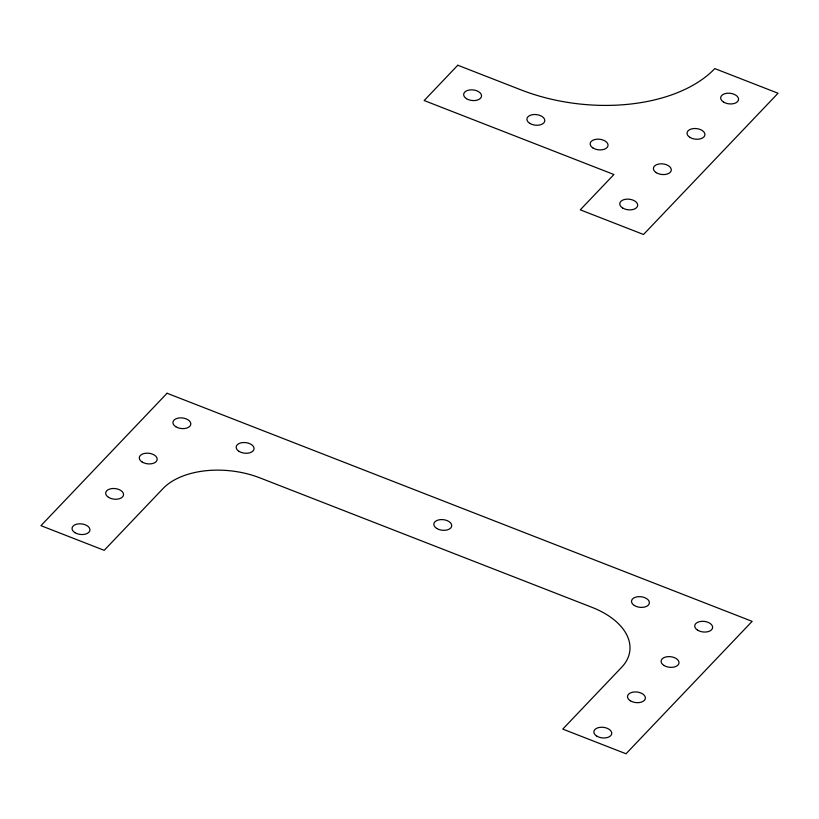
<?xml version="1.0" encoding="UTF-8"?>
<svg xmlns="http://www.w3.org/2000/svg" width="819" height="819" viewBox="0 0 819 819"><rect width="100%" height="100%" fill="white"/><g stroke="black" fill="none" stroke-linecap="round" stroke-linejoin="round"><path stroke-width="1.23" d="M457.79 65.233L424.16 100.542L613.912 174.519L580.282 209.828L643.529 234.49L778.05 93.243L714.803 68.591A143.857 85.166 6.4 0 1 521.038 89.895L457.79 65.233M167.066 393.253L40.95 525.665L104.197 550.327L163.053 488.533A71.929 42.578 6.4 0 1 259.93 477.886L592.004 607.34A71.929 42.578 6.4 0 1 621.621 667.311L562.766 729.105L626.023 753.767L752.129 621.355L167.066 393.253M697.583 630.149A8.989 5.324 6.4 0 0 712.417 628.511A8.989 5.324 6.4 0 0 701.074 621.375A8.989 5.324 6.4 0 0 697.583 630.149M175.768 426.709A8.989 5.324 6.4 0 0 190.602 425.071A8.989 5.324 6.4 0 0 179.259 417.936A8.989 5.324 6.4 0 0 175.768 426.709M239.015 451.361A8.989 5.324 6.4 0 0 253.849 449.733A8.989 5.324 6.4 0 0 242.506 442.598A8.989 5.324 6.4 0 0 239.015 451.361M634.336 605.487A8.989 5.324 6.4 0 0 649.17 603.859A8.989 5.324 6.4 0 0 637.827 596.723A8.989 5.324 6.4 0 0 634.336 605.487M663.953 665.458A8.989 5.324 6.4 0 0 678.787 663.82A8.989 5.324 6.4 0 0 667.444 656.684A8.989 5.324 6.4 0 0 663.953 665.458M142.137 462.018A8.989 5.324 6.4 0 0 156.972 460.38A8.989 5.324 6.4 0 0 145.628 453.245A8.989 5.324 6.4 0 0 142.137 462.018M596.693 736.076A8.989 5.324 6.4 0 0 611.527 734.448A8.989 5.324 6.4 0 0 600.184 727.313A8.989 5.324 6.4 0 0 596.693 736.076M630.323 700.767A8.989 5.324 6.4 0 0 645.157 699.139A8.989 5.324 6.4 0 0 633.814 692.004A8.989 5.324 6.4 0 0 630.323 700.767M108.507 497.328A8.989 5.324 6.4 0 0 123.341 495.7A8.989 5.324 6.4 0 0 111.998 488.564A8.989 5.324 6.4 0 0 108.507 497.328M74.877 532.637A8.989 5.324 6.4 0 0 89.711 531.009A8.989 5.324 6.4 0 0 78.368 523.873A8.989 5.324 6.4 0 0 74.877 532.637M436.681 528.429A8.989 5.324 6.4 0 0 451.504 526.791A8.989 5.324 6.4 0 0 440.161 519.655A8.989 5.324 6.4 0 0 436.681 528.429M466.492 98.679A8.989 5.324 6.4 0 0 481.326 97.051A8.989 5.324 6.4 0 0 469.983 89.916A8.989 5.324 6.4 0 0 466.492 98.679M529.739 123.341A8.989 5.324 6.4 0 0 544.574 121.714A8.989 5.324 6.4 0 0 533.23 114.578A8.989 5.324 6.4 0 0 529.739 123.341M592.997 148.004A8.989 5.324 6.4 0 0 607.821 146.376A8.989 5.324 6.4 0 0 596.478 139.24A8.989 5.324 6.4 0 0 592.997 148.004M656.244 172.666A8.989 5.324 6.4 0 0 671.078 171.028A8.989 5.324 6.4 0 0 659.735 163.892A8.989 5.324 6.4 0 0 656.244 172.666M622.614 207.975A8.989 5.324 6.4 0 0 637.448 206.337A8.989 5.324 6.4 0 0 626.105 199.201A8.989 5.324 6.4 0 0 622.614 207.975M689.874 137.346A8.989 5.324 6.4 0 0 704.709 135.719A8.989 5.324 6.4 0 0 693.365 128.583A8.989 5.324 6.4 0 0 689.874 137.346M723.505 102.037A8.989 5.324 6.4 0 0 738.339 100.409A8.989 5.324 6.4 0 0 726.996 93.274A8.989 5.324 6.4 0 0 723.505 102.037"/></g></svg>
